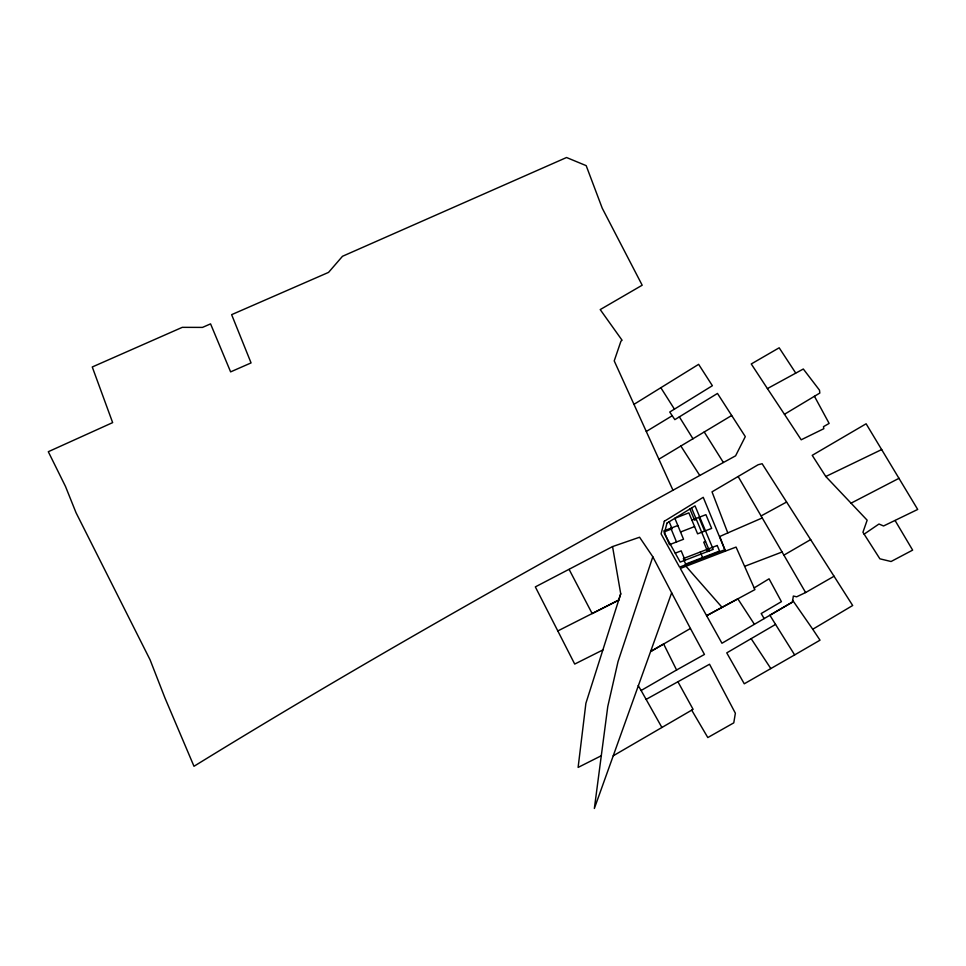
<?xml version="1.0" encoding="UTF-8"?>
<svg xmlns="http://www.w3.org/2000/svg" width="966" height="966" viewBox="0 0 966 966"><rect width="100%" height="100%" fill="white"/><g stroke="black" fill="none" stroke-linecap="round" stroke-linejoin="round"><path stroke-width="1.45" d="M686.005 566.269L680.318 568.455L721.952 643.247L792.434 602.084L793.34 596.046L796.648 596.807L805.608 592.544L834.044 576.255L852.676 605.501L812.744 629.252L792.518 600.115M652.823 556.79L671.648 592.81L594.356 808.482L607.771 706.544L618.035 661.577L652.823 556.79L639.577 537.229L612.553 546.587L535.333 586.893L574.71 664.065L602.965 649.901M569.143 569.457L592.158 613.579L618.723 600.103L620.727 593.788L612.553 546.587M620.727 593.788L585.891 703.308L578.115 767.415L601.371 755.702M864.123 534.15L878.975 524.019L883.552 525.975L917.7 509.444L866.116 423.784L812.225 455.336L825.797 476.504L867.154 520.191L862.928 532.278L879.881 558.819L891.063 561.512L912.641 550.125L895.108 520.541M634.01 404.319L698.635 364.339L712.377 385.712L669.74 412.035L674.848 419.63L717.472 393.44L745.305 436.62L735.597 455.819C553.156 555.921 371.185 657.061 193.985 766.279L164.896 697.802L150.068 659.778L76.036 512.717L65.507 486.478L48.3 451.714L112.648 422.613L92.265 366.983L182.284 327.341L202.486 327.402L210.564 323.876L230.62 371.874L251.063 362.914L231.635 314.662L328.549 272.388L342.495 256.28L566.547 157.518L586.181 165.645L602.241 208.209L642.185 285.212L600.212 309.591L622.08 340.237L620.945 341.179L614.219 360.886L672.928 490.124M754.18 587.896L769.057 578.815L781.422 601.661L761.184 613.543L764.166 618.59M658.921 459.188L731.66 415.513M646.314 431.464L672.227 415.73M767.415 388.586L784.452 414.293L819.82 393.053L819.494 390.167L803.314 369.012L767.415 388.586L751.258 363.965L779.176 347.796L795.682 372.985M754.422 624.326L737.843 598.848L706.544 615.74L754.917 589.61L736.068 547.082L725.406 551.103L719.755 536.516L727.784 532.918L712.014 491.851L758.141 464.731L762.126 463.728L834.044 576.255M691.704 710.155L693.105 709.334L677.915 681.755L709.539 664.246L735.368 713.222L733.774 722.858L707.812 737.553L691.704 710.155L613.241 755.786M794.644 654.912L744.267 683.795L726.758 652.871L775.553 624.422L794.644 654.912L820.013 640.18L812.744 629.252M738.169 476.564L783.897 555.148L810.703 539.571M792.434 602.084L769.878 615.233L775.553 624.422M671.648 592.81L690.424 628.48L650.673 651.519L663.642 643.984L676.586 669.993L641.122 690.497L661.891 727.47M676.586 669.993L704.456 654.441L690.424 628.48M646.133 699.384L677.915 681.755M761.208 515.88L786.553 502.054M851.022 503.189L899.068 478.279M557.829 630.931L618.723 600.103M825.797 476.504L881.741 449.528M727.784 532.918L762.307 517.921M677.842 525.516L663.811 530.926L669.474 544.679L683.53 539.257L674.848 518.283L688.867 512.861L697.597 533.836L711.676 528.402L705.917 514.673L691.873 520.094M664.789 531.638L672.107 528.813L669.197 521.761M696.341 519.454L694.566 520.143L689.917 509.01M680.523 532L694.578 526.579M675.234 553.156L681.199 550.849L685.063 560.208M705.542 541.467L703.743 542.155L707.643 551.514M725.406 551.103L687.394 565.726L685.027 565.158L722.085 607.373M744.834 566.257L782.049 552.021M784.452 414.293L801.2 439.796L823.805 428.711L823.491 426.67L829.13 423.422L814.447 396.289M751.162 638.671L770.832 668.581M680.861 446.026L699.686 475.344M660.901 387.813L674.425 409.137M704.226 431.983L723.329 462.424M679.352 416.865L692.996 438.83M638.2 685.534L641.122 690.497M783.897 555.148L805.608 592.544M698.901 517.378L704.637 531.119M691.559 507.995L709.442 550.813M700.265 552.033L702.572 557.575M670.827 528.221L676.502 541.962M664.33 521.254L661.094 533.884L679.557 567.151L724.838 549.714L703.236 497.321L664.33 521.254M666.975 523.125L664.306 533.51L680.197 562.079L713.234 549.364L695.037 505.858L666.975 523.125M717.207 545.5L683.348 558.553L685.631 564.096L719.537 551.043L717.207 545.5"/></g></svg>
